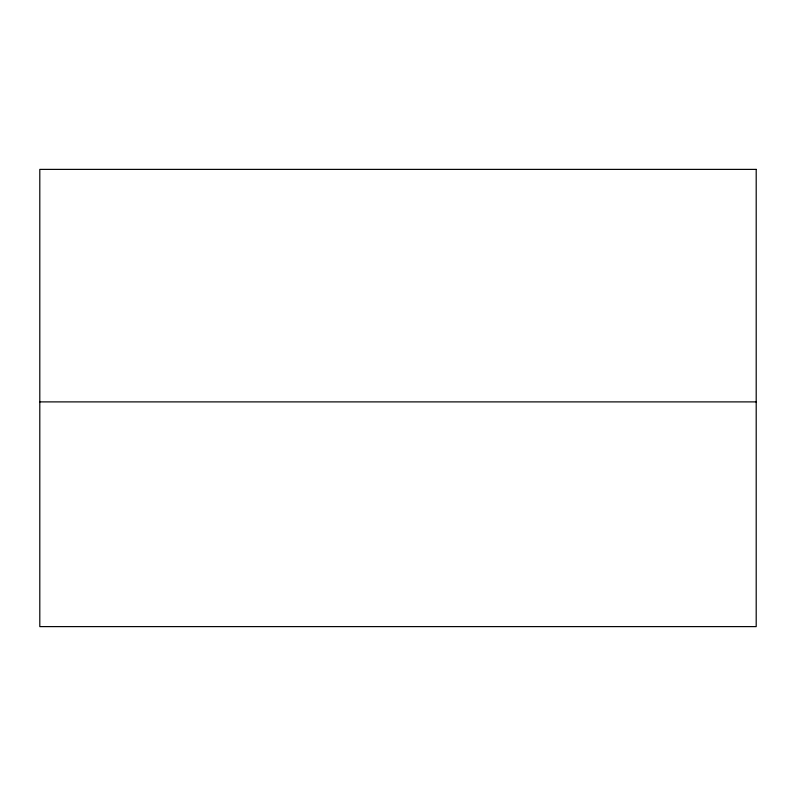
<?xml version="1.0" encoding="UTF-8"?>
<svg xmlns="http://www.w3.org/2000/svg" width="796" height="796" viewBox="0 0 796 796"><rect width="100%" height="100%" fill="white"/><g stroke="black" fill="none" stroke-linecap="round" stroke-linejoin="round"><path stroke-width="1.19" d="M39.8 401.89L756.2 401.89M756.2 169.389L39.8 169.389L39.8 626.611L756.2 626.611L756.2 169.389"/></g></svg>
